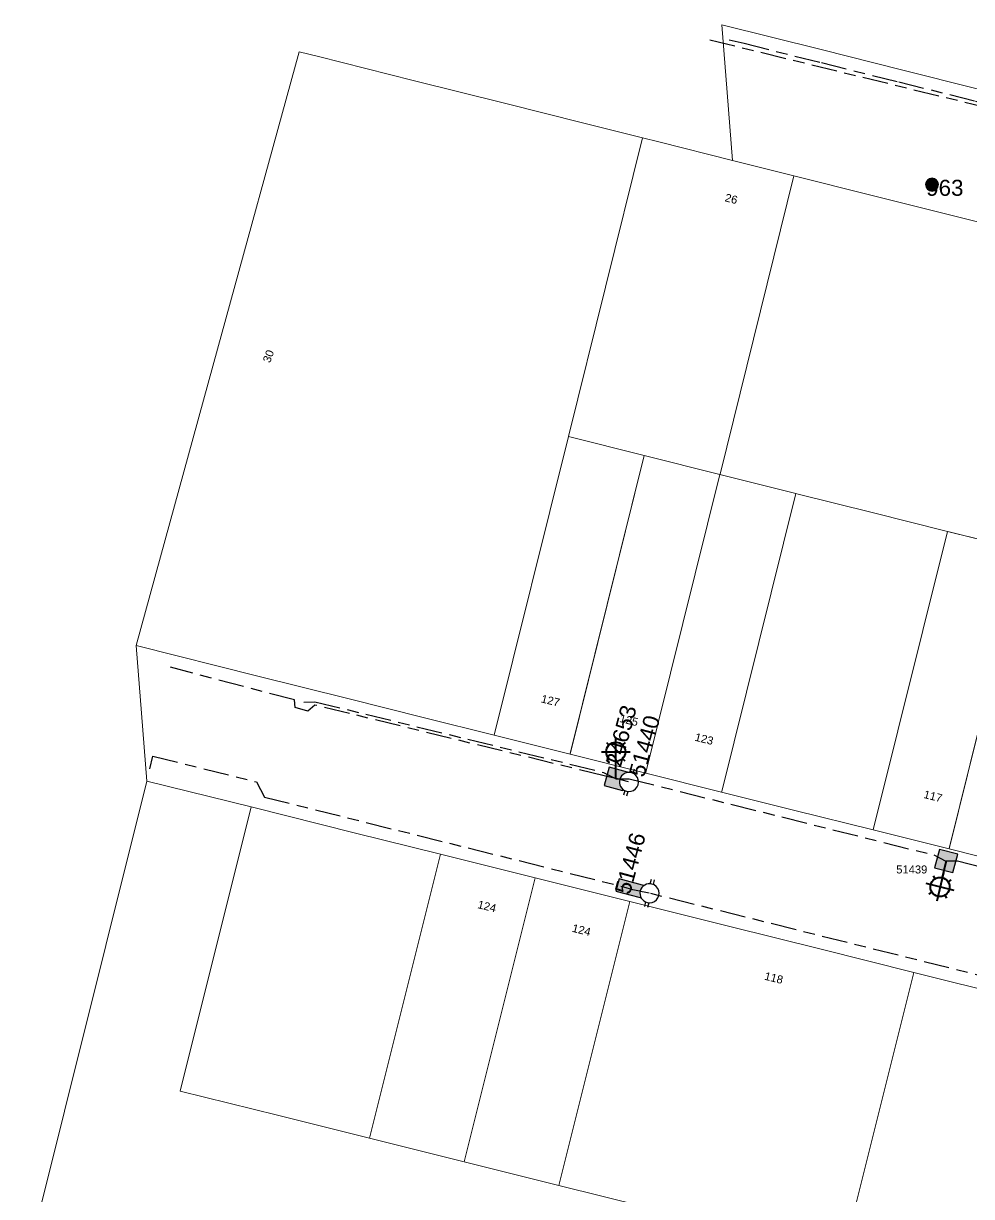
# Model space of a CAD drawing. Header units: metres. Extents: x 286890 to 287414, y 6262219 to 6262662.
# Drawn here: x 286891.7 to 287039.7, y 6262422.2 to 6262605.5 of the extents above; entities that cross this region are included whole.
import ezdxf
from ezdxf.enums import TextEntityAlignment as Align

# ---------------------------------------------------------------- set-up
doc = ezdxf.new("R2010")
doc.units = ezdxf.units.M
doc.linetypes.add('Cable Exist UG', pattern=[8.2, 4, -1.2, 1.8, -1.2])
doc.layers.get('0').update_dxf_attribs({"color": 6})
for name, color, linetype in [('_User Miscellaneous1', 7, 'Continuous'), ('Equip_LV_EXT', 7, 'Continuous'), ('Equip_SP_SL_EXT', 7, 'Continuous'), ('Mains_HV_EXT', 7, 'Continuous'), ('Mains_LV_EXT', 7, 'Continuous'), ('Mains_SL_EXT', 7, 'Continuous'), ('SupportsOH_SP_TR_HV_LV_SL_EXT', 7, 'Continuous'), ('SupportsUG_SP_LV_EXT', 7, 'Continuous'), ('SupportsUG_SP_LV_SL_EXT', 7, 'Continuous')]:
    doc.layers.add(name, color=color, linetype=linetype)
for name, color, linetype, lineweight in [('Cadastre Buildings_SP_EXT', 9, 'Continuous', 5), ('Cadastre Land Parcels_SP_EXT', 9, 'Continuous', 5), ('Cadastre Roads_SP_EXT', 9, 'Continuous', 5)]:
    doc.layers.add(name, color=color, linetype=linetype, lineweight=lineweight)
doc.styles.add('COLUMN_LABEL', font='arial.ttf')
doc.styles.add('iecARIAL', font='arial.ttf', dxfattribs={"height": 2})
doc.styles.add('POLE_LABEL', font='arial.ttf')
doc.styles.get("Standard").update_dxf_attribs({"font": 'arial.ttf'})

# ---------------------------------------------------------------- blocks, each defined once
blk = doc.blocks.new('COLUMN_EXT')
blk.add_hatch(color=256).paths.add_polyline_path([(-1.49, 1.48), (-1.49, -1.49), (1.48, -1.49), (1.48, 1.48)])
blk.add_lwpolyline([(-1.49, -1.49), (1.48, -1.49), (1.48, 1.48), (-1.49, 1.48)], close=True)
for tag, height, style, flags, p in [('ASSET_NUM', 2.5, 'COLUMN_LABEL', 8, (2, 2)), ('STRUCTURE_PLANT_NUMBER', 0.2, 'POLE_LABEL', 9, (1.81, 0.03)), ('STREET_CODE', 0.2, 'COLUMN_LABEL', 9, (1.81, -0.2))]:
    blk.add_attdef(tag, text='', height=height, dxfattribs=dict(style=style, flags=flags)).set_placement(p, align=Align.MIDDLE_LEFT)
at = {"flags": 9}
for tag, p in [('COLUMN_TYPE', (1.81, -0.4)), ('OWNED_BY', (1.81, -0.6)), ('STATE', (1.81, -0.8)), ('USAGE', (1.81, -1)), ('STREETNAME', (1.81, -1.6)), ('SUBURB', (1.81, -1.8)), ('LEGEND', (1.81, -1.2)), ('LOCATION', (1.81, -1.4)), ('NOTES', (1.81, -2))]:
    blk.add_attdef(tag, text='', height=0.2, dxfattribs=at).set_placement(p, align=Align.MIDDLE_LEFT)
at = {"flags": 1}
blk.add_attdef('Z', (1.81, -2.35), '', height=0.2, dxfattribs=at)
blk = doc.blocks.new('PILLAR_EXT')
blk.add_hatch(color=256).paths.add_polyline_path([(-2.475, 0.99), (-2.475, -0.99), (2.475, -0.99), (2.475, 0.99)])
blk.add_lwpolyline([(-2.475, -0.99), (2.475, -0.99), (2.475, 0.99), (-2.475, 0.99)], close=True)
at = {"style": 'iecARIAL', "flags": 8}
blk.add_attdef('ASSET_NUM', (1.5, 3.5), '', height=2.5, dxfattribs=at)
for tag, p, flags in [('OWNED_BY', (0, -0.2), 9), ('STATE', (0, -0.4), 9), ('SUPPORT_TYPE', (0, -0.6), 9), ('STREETNAME', (0, -1.8), 9), ('SUBURB', (0, -2), 1), ('USAGE', (0, -0.8), 9), ('LEGEND', (0, -1), 9), ('LOCATION', (0, -1.2), 9), ('NOTES', (0, -1.4), 9), ('PARENT', (0, -1.6), 9)]:
    blk.add_attdef(tag, p, '', height=0.2, dxfattribs=dict(flags=flags))
blk = doc.blocks.new('SL_LANTERN_EXT')
at = {"lineweight": 40}
for p, q in [((-1.46, 5.68), (-1.06, 5.28)), ((0, 1.97), (0, 6.47)), ((1.46, 5.68), (1.06, 5.28)), ((-2.25, 4.22), (2.25, 4.22)), ((-1.46, 2.76), (-1.06, 3.16)), ((0, 0), (0, 2.72)), ((1.46, 2.76), (1.06, 3.16))]:
    blk.add_line(p, q, dxfattribs=at)
blk.add_circle((0, 4.22), 1.5, dxfattribs=at)
at = {"style": 'iecARIAL', "flags": 8}
blk.add_attdef('ASSET_NUM', (1.5, 1.5), '', height=2.5, dxfattribs=at)
for tag, p, height, flags in [('OPERATING_VOLTAGE', (0.98, -1.65), 0.2, 9), ('ORIENTATION', (0.98, -1.85), 0.2, 9), ('CONSTRUCTED_VOLTAGE', (0.98, -0.65), 0.2, 9), ('CONTROL_TYPE', (0.98, -0.85), 0.2, 9), ('LANTERN_PURPOSE', (0.98, -1.05), 0.2, 9), ('LANTERN_TYPE', (0.98, -1.25), 0.2, 9), ('NO_PHASES', (0.98, -1.45), 0.2, 9), ('LNUMBER', (2.18, -3.25), 2.5, 8), ('OWNED_BY', (0.98, -2.05), 0.2, 9), ('STATE', (0.98, -2.25), 0.2, 9), ('USAGE', (0.98, -2.45), 0.2, 9), ('CEXIST', (0.98, -2.65), 0.2, 9), ('CNEW', (0.98, -2.85), 0.2, 9), ('CNUMBER', (0.98, -3.05), 0.2, 9), ('CREMOVE', (0.98, -3.25), 0.2, 9), ('CREPLACE', (0.98, -3.45), 0.2, 9), ('LKINGHEIGHT', (0.98, -3.65), 0.2, 9), ('LBRACKET', (0.98, -3.85), 0.2, 9), ('LBRACKETVOCAB', (0.98, -4.05), 0.2, 9), ('LCATEGORY', (0.98, -4.25), 0.2, 9), ('LCHARGE1', (0.98, -4.45), 0.2, 9), ('LCHARGE1PERCENT', (0.98, -4.65), 0.2, 9), ('LCHARGE2', (0.98, -4.85), 0.2, 9), ('LCHARGE2PERCENT', (0.98, -5.05), 0.2, 9), ('LCHARGE3', (0.98, -5.25), 0.2, 9), ('LCHARGE3PERCENT', (0.98, -5.45), 0.2, 9), ('LEXIST', (0.98, -5.65), 0.2, 9), ('LLAMP', (0.98, -5.85), 0.2, 9), ('LLAMPVOCAB', (0.98, -6.05), 0.2, 9), ('LMAST', (0.98, -6.25), 0.2, 9), ('LMASTVOCAB', (0.98, -6.45), 0.2, 9), ('LNEW', (0.98, -6.65), 0.2, 9), ('LANTNUMBER', (0.98, -6.85), 0.2, 9), ('LOUTREACH', (0.98, -7.25), 0.2, 9), ('LOUTREACHVOCAB', (0.98, -7.45), 0.2, 9), ('STREETNAME', (0.98, -9.25), 0.2, 9), ('LRATECODE', (0.98, -7.65), 0.2, 9), ('LREMOVE', (0.98, -7.85), 0.2, 9), ('LREPLACE', (0.98, -8.05), 0.2, 9), ('LTYPE', (0.98, -8.25), 0.2, 9), ('LTYPEVOCAB', (0.98, -8.45), 0.2, 9), ('LEGEND', (0.98, -8.65), 0.2, 9), ('LOCATION', (0.98, -8.85), 0.2, 9), ('NOTES', (0.98, -9.05), 0.2, 9), ('SUBURB', (0.98, -9.45), 0.2, 1)]:
    blk.add_attdef(tag, p, '', height=height, dxfattribs=dict(flags=flags))
blk = doc.blocks.new('POLE_EXT')
blk.add_hatch(color=256).paths.add_polyline_path([(-1, 0, 1), (1, 0, 1)])
blk.add_lwpolyline([(-1, 0, 1), (1, 0, 1)], format="xyb", close=True)
for tag, height, flags, p in [('pNumber', 2.5, 8, (-17.84, 2.07)), ('OWNED_BY', 0.2, 9, (1.35, -0.4)), ('SPECIAL_USE', 0.2, 9, (1.35, -0.8)), ('STATE', 0.2, 9, (1.35, -1)), ('cLV', 0.2, 9, (1.35, -1.4)), ('hDepth', 0.2, 9, (1.35, -1.6)), ('hDia', 0.2, 9, (1.35, -1.8)), ('PARENT', 0.2, 9, (1.35, -0.6)), ('USAGE', 0.2, 9, (1.35, -1.2)), ('cHV', 0.2, 9, (1.35, -2)), ('cLinedev', 0.2, 9, (1.35, -3.4)), ('LBRACKET', 0.2, 9, (1.35, -2.2)), ('LExisting', 0.2, 9, (1.35, -2.4)), ('LANTNUMBER', 0.2, 9, (1.35, -2.6)), ('LOther', 0.2, 9, (1.35, -2.8)), ('LRemove', 0.2, 9, (1.35, -3)), ('LEGEND', 0.2, 9, (1.35, -3.2)), ('LOCATION', 0.2, 9, (1.35, -3.6)), ('pExisting', 0.2, 9, (1.35, -3.8)), ('pFooting', 0.2, 9, (1.35, -4.4)), ('pNew', 0.2, 9, (1.35, -4.6)), ('pRelocate', 0.2, 9, (1.35, -5)), ('pRemove', 0.2, 9, (1.35, -5.2)), ('pReplace', 0.2, 9, (1.35, -5.4)), ('PFNUMBER', 0.2, 9, (1.35, -4)), ('NEWPFNUMBER', 0.2, 9, (1.35, -4.2)), ('pStay', 0.2, 9, (1.35, -5.6)), ('pType', 0.2, 9, (1.35, -5.8)), ('cspan', 0.2, 9, (1.35, -6)), ('STREETNAME', 0.2, 9, (1.35, -6.2)), ('SUBURB', 0.2, 9, (1.35, -6.4)), ('OPERATED_BY', 0.2, 9, (1.36, -7.01)), ('NOTES', 0.2, 9, (1.35, -6.6)), ('MAINTAINED_BY', 0.2, 9, (1.36, -6.81))]:
    blk.add_attdef(tag, text='', height=height, dxfattribs=dict(flags=flags)).set_placement(p, align=Align.MIDDLE_LEFT)
at = {"style": 'POLE_LABEL'}
for tag, height, flags, p in [('ASSET_NUM', 2.5, 8, (2, 2)), ('STRUCTURE_PLANT_NUMBER', 0.2, 9, (1.35, 0.03)), ('STREET_CODE', 0.2, 9, (1.35, -0.2))]:
    blk.add_attdef(tag, text='', height=height, dxfattribs=dict(at, flags=flags)).set_placement(p, align=Align.MIDDLE_LEFT)
at = {"flags": 1}
blk.add_attdef('Z', (1.35, -7.33), '', height=0.2, dxfattribs=at)
blk = doc.blocks.new('LV_UG_LINKS_OPEN_EXT')
for p, q in [((-0.25, 1.47), (-0.25, 2.22)), ((0.25, 1.47), (0.25, 2.22)), ((-0.25, -1.47), (-0.25, -2.22)), ((0.25, -1.47), (0.25, -2.22))]:
    blk.add_line(p, q)
at = {"flags": 9}
for tag, p in [('ACTUAL_STATUS', (0, 0)), ('CONSTRUCTED_VOLTAGE', (0, -0.2)), ('OPERATING_VOLTAGE', (0, -0.6)), ('ORIENTATION', (0, -0.8)), ('STATE', (0, -1)), ('SWITCH_TYPE', (0, -1.2)), ('NO_PHASES', (0, -0.4)), ('USAGE', (0, -1.4)), ('NOTES', (0, -1.6))]:
    blk.add_attdef(tag, text='', height=0.2, dxfattribs=at).set_placement(p, align=Align.MIDDLE_LEFT)
at = {"flags": 1}
blk.add_attdef('Z', (0, 0), '', height=0.2, dxfattribs=at)
blk.add_wipeout([(-0.25, 1.47), (-0.43, 1.43), (-0.61, 1.36), (-0.77, 1.28), (-0.93, 1.17), (-1.07, 1.05), (-1.19, 0.9), (-1.29, 0.75), (-1.38, 0.58), (-1.44, 0.4), (-1.48, 0.22), (-1.49, 0.03), (-1.49, -0.16), (-1.45, -0.34), (-1.4, -0.52), (-1.32, -0.69), (-1.23, -0.85), (-1.11, -1), (-0.98, -1.13), (-0.83, -1.24), (-0.66, -1.34), (-0.49, -1.41), (-0.31, -1.46), (-0.13, -1.49), (0.06, -1.49), (0.25, -1.47), (0.43, -1.43), (0.61, -1.36), (0.77, -1.28), (0.93, -1.17), (1.07, -1.05), (1.19, -0.9), (1.29, -0.75), (1.38, -0.58), (1.44, -0.4), (1.48, -0.22), (1.49, -0.03), (1.49, 0.16), (1.45, 0.34), (1.4, 0.52), (1.32, 0.69), (1.23, 0.85), (1.11, 1), (0.98, 1.13), (0.83, 1.24), (0.66, 1.34), (0.49, 1.41), (0.31, 1.46), (0.13, 1.49), (-0.06, 1.49)])
blk.add_lwpolyline([(0, -1.49, 1), (0, 1.49, 1)], format="xyb", close=True)

msp = doc.modelspace()

# ---------------------------------------------------------------- linework, layer by layer
at = {"layer": 'Cadastre Buildings_SP_EXT', "linetype": 'Continuous'}
for points in [[(287047.83, 6262523.26), (287059.37, 6262569.82), (287047.33, 6262572.81), (287035.85, 6262575.66), (287023.78, 6262578.69), (287012, 6262581.65), (287000.45, 6262535.06), (287000.43, 6262535.01), (287012.28, 6262532.04), (287012.64, 6262531.95), (287024.19, 6262529.07), (287035.96, 6262526.12), (287047.8, 6262523.16), (287047.83, 6262523.26)], [(286956.79, 6262475.69), (286943.52, 6262479), (286927.22, 6262483.07), (286916.14, 6262438.71), (286931.33, 6262434.92), (286945.71, 6262431.33), (286956.79, 6262475.69)]]:
    msp.add_lwpolyline(points, close=True, dxfattribs=at)
at = {"layer": 'Cadastre Buildings_SP_EXT', "color": 7, "linetype": 'Continuous'}
for points in [[(287035.96, 6262526.12), (287024.19, 6262529.07), (287012.64, 6262531.95), (287012.28, 6262532.04), (287000.72, 6262485.49), (287000.7, 6262485.4), (287012.13, 6262482.54), (287024.39, 6262479.48), (287035.96, 6262526.12)], [(287019.03, 6262410.43), (287019.64, 6262412.87), (287003.13, 6262416.99), (286988.9, 6262420.55), (286975.29, 6262423.95), (286960.5, 6262427.64), (286945.71, 6262431.33), (286931.33, 6262434.92), (286916.14, 6262438.71), (286927.22, 6262483.07), (286910.95, 6262487.13), (286891.66, 6262409.87), (286924.22, 6262401.75), (286924.05, 6262401.07), (286927.84, 6262400.12), (286928.01, 6262400.8), (287011.44, 6262380), (287011.84, 6262381.62), (287019.03, 6262410.43)]]:
    msp.add_lwpolyline(points, close=True, dxfattribs=at)
at = {"layer": 'Cadastre Land Parcels_SP_EXT', "linetype": 'Continuous'}
for points in [[(286976.76, 6262540.93), (286988.33, 6262587.59), (286978.99, 6262589.93), (286967, 6262592.93), (286952.52, 6262596.56), (286937.74, 6262600.27), (286934.71, 6262601.03), (286921.97, 6262554.58), (286909.26, 6262508.27), (286928.24, 6262503.52), (286942.32, 6262500), (286954.32, 6262497), (286965.18, 6262494.28), (286976.76, 6262540.93)], [(287000.45, 6262535.06), (287012, 6262581.65), (287002.38, 6262584.06), (286990.9, 6262586.94), (286988.33, 6262587.59), (286976.76, 6262540.93), (286988.59, 6262537.97), (287000.43, 6262535.01), (287000.45, 6262535.06)], [(286988.59, 6262537.97), (286976.76, 6262540.93), (286965.18, 6262494.28), (286977.02, 6262491.32), (286988.59, 6262537.97)], [(286988.88, 6262488.46), (287000.43, 6262535.01), (286988.59, 6262537.97), (286977.04, 6262491.4), (286977.02, 6262491.32), (286988.85, 6262488.36), (286988.88, 6262488.46)], [(287000.72, 6262485.49), (287012.28, 6262532.04), (287000.43, 6262535.01), (286988.88, 6262488.46), (286988.85, 6262488.36), (287000.7, 6262485.4), (287000.72, 6262485.49)], [(286971.57, 6262472), (286956.79, 6262475.69), (286945.71, 6262431.33), (286960.5, 6262427.64), (286971.57, 6262472)], [(286986.36, 6262468.3), (286971.57, 6262472), (286960.5, 6262427.64), (286975.29, 6262423.95), (286986.36, 6262468.3)]]:
    msp.add_lwpolyline(points, close=True, dxfattribs=at)
at = {"layer": 'Cadastre Land Parcels_SP_EXT', "color": 7, "linetype": 'Continuous'}
for points in [[(287024.39, 6262479.48), (287036.22, 6262476.52), (287036.24, 6262476.61), (287047.8, 6262523.16), (287036.24, 6262526.05), (287035.96, 6262526.12), (287024.39, 6262479.48)], [(287071.46, 6262517.25), (287059.63, 6262520.21), (287047.8, 6262523.16), (287036.22, 6262476.52), (287048.79, 6262473.37), (287059.88, 6262470.6), (287071.46, 6262517.25)], [(287030.72, 6262457.23), (287016.26, 6262460.84), (287001.8, 6262464.45), (286986.36, 6262468.3), (286975.29, 6262423.95), (286988.9, 6262420.55), (287003.13, 6262416.99), (287019.64, 6262412.87), (287030.72, 6262457.23)], [(287068.03, 6262416.04), (287075.52, 6262446.04), (287045.97, 6262453.42), (287030.72, 6262457.23), (287019.64, 6262412.87), (287019.03, 6262410.43), (287035.25, 6262412.47), (287050.4, 6262414.66), (287068.03, 6262416.04)]]:
    msp.add_lwpolyline(points, close=True, dxfattribs=at)
at = {"layer": 'Cadastre Roads_SP_EXT', "linetype": 'Continuous'}
msp.add_lwpolyline([(287040.63, 6262595.25), (287028.81, 6262598.22), (287016.26, 6262601.36), (287000.71, 6262605.25), (287001.55, 6262594.66), (287002.38, 6262584.06), (287012, 6262581.65), (287023.78, 6262578.69), (287035.85, 6262575.66), (287047.33, 6262572.81)], dxfattribs=at)
at = {"layer": 'Cadastre Roads_SP_EXT', "color": 7, "linetype": 'Continuous'}
msp.add_lwpolyline([(287048.79, 6262473.37), (287036.22, 6262476.52), (287024.39, 6262479.48), (287012.13, 6262482.54), (287000.7, 6262485.4), (286988.85, 6262488.36), (286977.02, 6262491.32), (286965.18, 6262494.28), (286954.32, 6262497), (286942.32, 6262500), (286928.24, 6262503.52), (286928.24, 6262503.52), (286909.26, 6262508.27), (286910.1, 6262497.72), (286910.95, 6262487.13), (286927.22, 6262483.07), (286943.52, 6262479), (286956.79, 6262475.69), (286971.57, 6262472), (286986.36, 6262468.3), (287001.8, 6262464.45), (287016.26, 6262460.84), (287030.72, 6262457.23), (287045.97, 6262453.42)], dxfattribs=at)
at = {"layer": 'Mains_HV_EXT', "linetype": 'Cable Exist UG'}
msp.add_lwpolyline([(286998.86, 6262602.89), (287169.84, 6262561.12), (287179.82, 6262600.86), (287175.07, 6262605.45)], dxfattribs=at)
at = {"layer": 'Mains_LV_EXT', "linetype": 'Cable Exist UG'}
msp.add_lwpolyline([(287001.9, 6262602.92), (287004.2, 6262602.36), (287004.2, 6262602.36), (287016.29, 6262599.33), (287028.37, 6262596.32), (287040.33, 6262593.33), (287049.41, 6262591.16), (287054.52, 6262573.01)], dxfattribs=at)
at = {"layer": 'Mains_SL_EXT', "linetype": 'Cable Exist UG'}
msp.add_lwpolyline([(287035.73, 6262474.65), (287037.53, 6262474.65), (287081.86, 6262463.55), (287083.08, 6262462.73)], dxfattribs=at)

# ---------------------------------------------------------------- block references
at = {"layer": 'Equip_SP_SL_EXT'}
ref = msp.add_blockref('SL_LANTERN_EXT', (286984.17, 6262487.48), dxfattribs=at)
ref.add_attrib('ASSET_NUM', '24653', dxfattribs={"layer": '0', "height": 2.5, "rotation": 74.9164, "style": 'iecARIAL'}).set_placement((286985.67, 6262488.98), align=Align.BOTTOM_LEFT)
at = {"layer": 'Equip_SP_SL_EXT', "rotation": 166.5572603680999}
msp.add_blockref('SL_LANTERN_EXT', (287035.79, 6262474.68), dxfattribs=at)
at = {"layer": 'SupportsOH_SP_TR_HV_LV_SL_EXT'}
ref = msp.add_blockref('POLE_EXT', (287033.56, 6262580.28), dxfattribs=at)
ref.add_attrib('ASSET_NUM', '963', dxfattribs={"layer": '0', "height": 2.5, "rotation": 0.0543, "style": 'POLE_LABEL'}).set_placement((287035.56, 6262581.03), align=Align.TOP_CENTER)
at = {"layer": 'SupportsUG_SP_LV_EXT'}
ref = msp.add_blockref('PILLAR_EXT', (286986.85, 6262470.25), dxfattribs=dict(at, rotation=344.8720135215052))
ref.add_attrib('ASSET_NUM', '51446', dxfattribs={"layer": '0', "height": 2.5, "rotation": 74.9866, "style": 'iecARIAL'}).set_placement((286988.35, 6262473.75), align=Align.BOTTOM_CENTER)
at = {"layer": 'SupportsUG_SP_LV_SL_EXT'}
ref = msp.add_blockref('COLUMN_EXT', (286984.17, 6262487.48), dxfattribs=dict(at, rotation=164.7614483107007))
ref.add_attrib('ASSET_NUM', '51440', dxfattribs={"layer": '0', "height": 2.5, "rotation": 74.87, "style": 'COLUMN_LABEL'}).set_placement((286986.17, 6262488.23), align=Align.TOP_LEFT)
at = {"layer": 'SupportsUG_SP_LV_SL_EXT', "rotation": 164.9345180987077}
msp.add_blockref('COLUMN_EXT', (287035.78, 6262474.63), dxfattribs=at)

# ---------------------------------------------------------------- texts
at = {"layer": '_User Miscellaneous1'}
for s, rotation, p in [('26', 346.0196, (287001.12, 6262577.69)), ('30', 69.444, (286930.16, 6262552.35)), ('127', 346.1294, (286972.41, 6262499.43)), ('125', 345.9518, (286984.66, 6262496.38)), ('123', 345.925, (286996.41, 6262493.45)), ('124', 346.0558, (286962.49, 6262467.3)), ('124', 345.8744, (286977.25, 6262463.61))]:
    msp.add_text(s, height=1.25, rotation=rotation, dxfattribs=at).set_placement(p)
at = {"layer": '_User Miscellaneous1', "insert": (287027.97, 6262473.94), "char_height": 1.25, "attachment_point": 1}
msp.add_mtext_dynamic_manual_height_columns('51439', width=5.983, gutter_width=4, heights=[0], dxfattribs=at)
at = {"layer": 'Cadastre Land Parcels_SP_EXT', "color": 7}
for s, rotation, p in [('117', 346.1246, (287032.15, 6262484.5)), ('118', 346.1561, (287007.29, 6262456.12))]:
    msp.add_text(s, height=1.25, rotation=rotation, dxfattribs=at).set_placement(p)

# ---------------------------------------------------------------- next in the draw order: block references
at = {"layer": 'Equip_LV_EXT'}
for p, rotation in [((286986.24, 6262486.97), 163.613986750636), ((286989.44, 6262469.6), 165.5537668615695)]:
    msp.add_blockref('LV_UG_LINKS_OPEN_EXT', p, dxfattribs=dict(at, rotation=rotation))

# ---------------------------------------------------------------- next in the draw order: linework, layer by layer
at = {"layer": 'Mains_LV_EXT', "linetype": 'Cable Exist UG'}
for points in [[(286984.15, 6262487.51), (286982.38, 6262487.93), (286937.15, 6262499), (286936.08, 6262498.02), (286934.09, 6262498.63), (286933.98, 6262499.79), (286914.6, 6262504.89)], [(286911.39, 6262489.03), (286911.85, 6262491.01), (286928.04, 6262487), (286929.29, 6262484.63), (286985.39, 6262470.61), (286986.79, 6262470.2)], [(286986.18, 6262486.98), (286984.21, 6262487.51)], [(286989.39, 6262469.61), (286986.85, 6262470.13)], [(287075.99, 6262448), (286989.39, 6262469.61)]]:
    msp.add_lwpolyline(points, dxfattribs=at)
at = {"layer": 'Mains_SL_EXT', "linetype": 'Cable Exist UG'}
for points in [[(286935.47, 6262499.42), (286937.17, 6262499.51), (286982.23, 6262488.48), (286984.15, 6262487.51)], [(286984.17, 6262487.48), (286986.25, 6262487.48), (287033.83, 6262475.58), (287035.7, 6262474.6)]]:
    msp.add_lwpolyline(points, dxfattribs=at)

doc.saveas('drawing.dxf')
